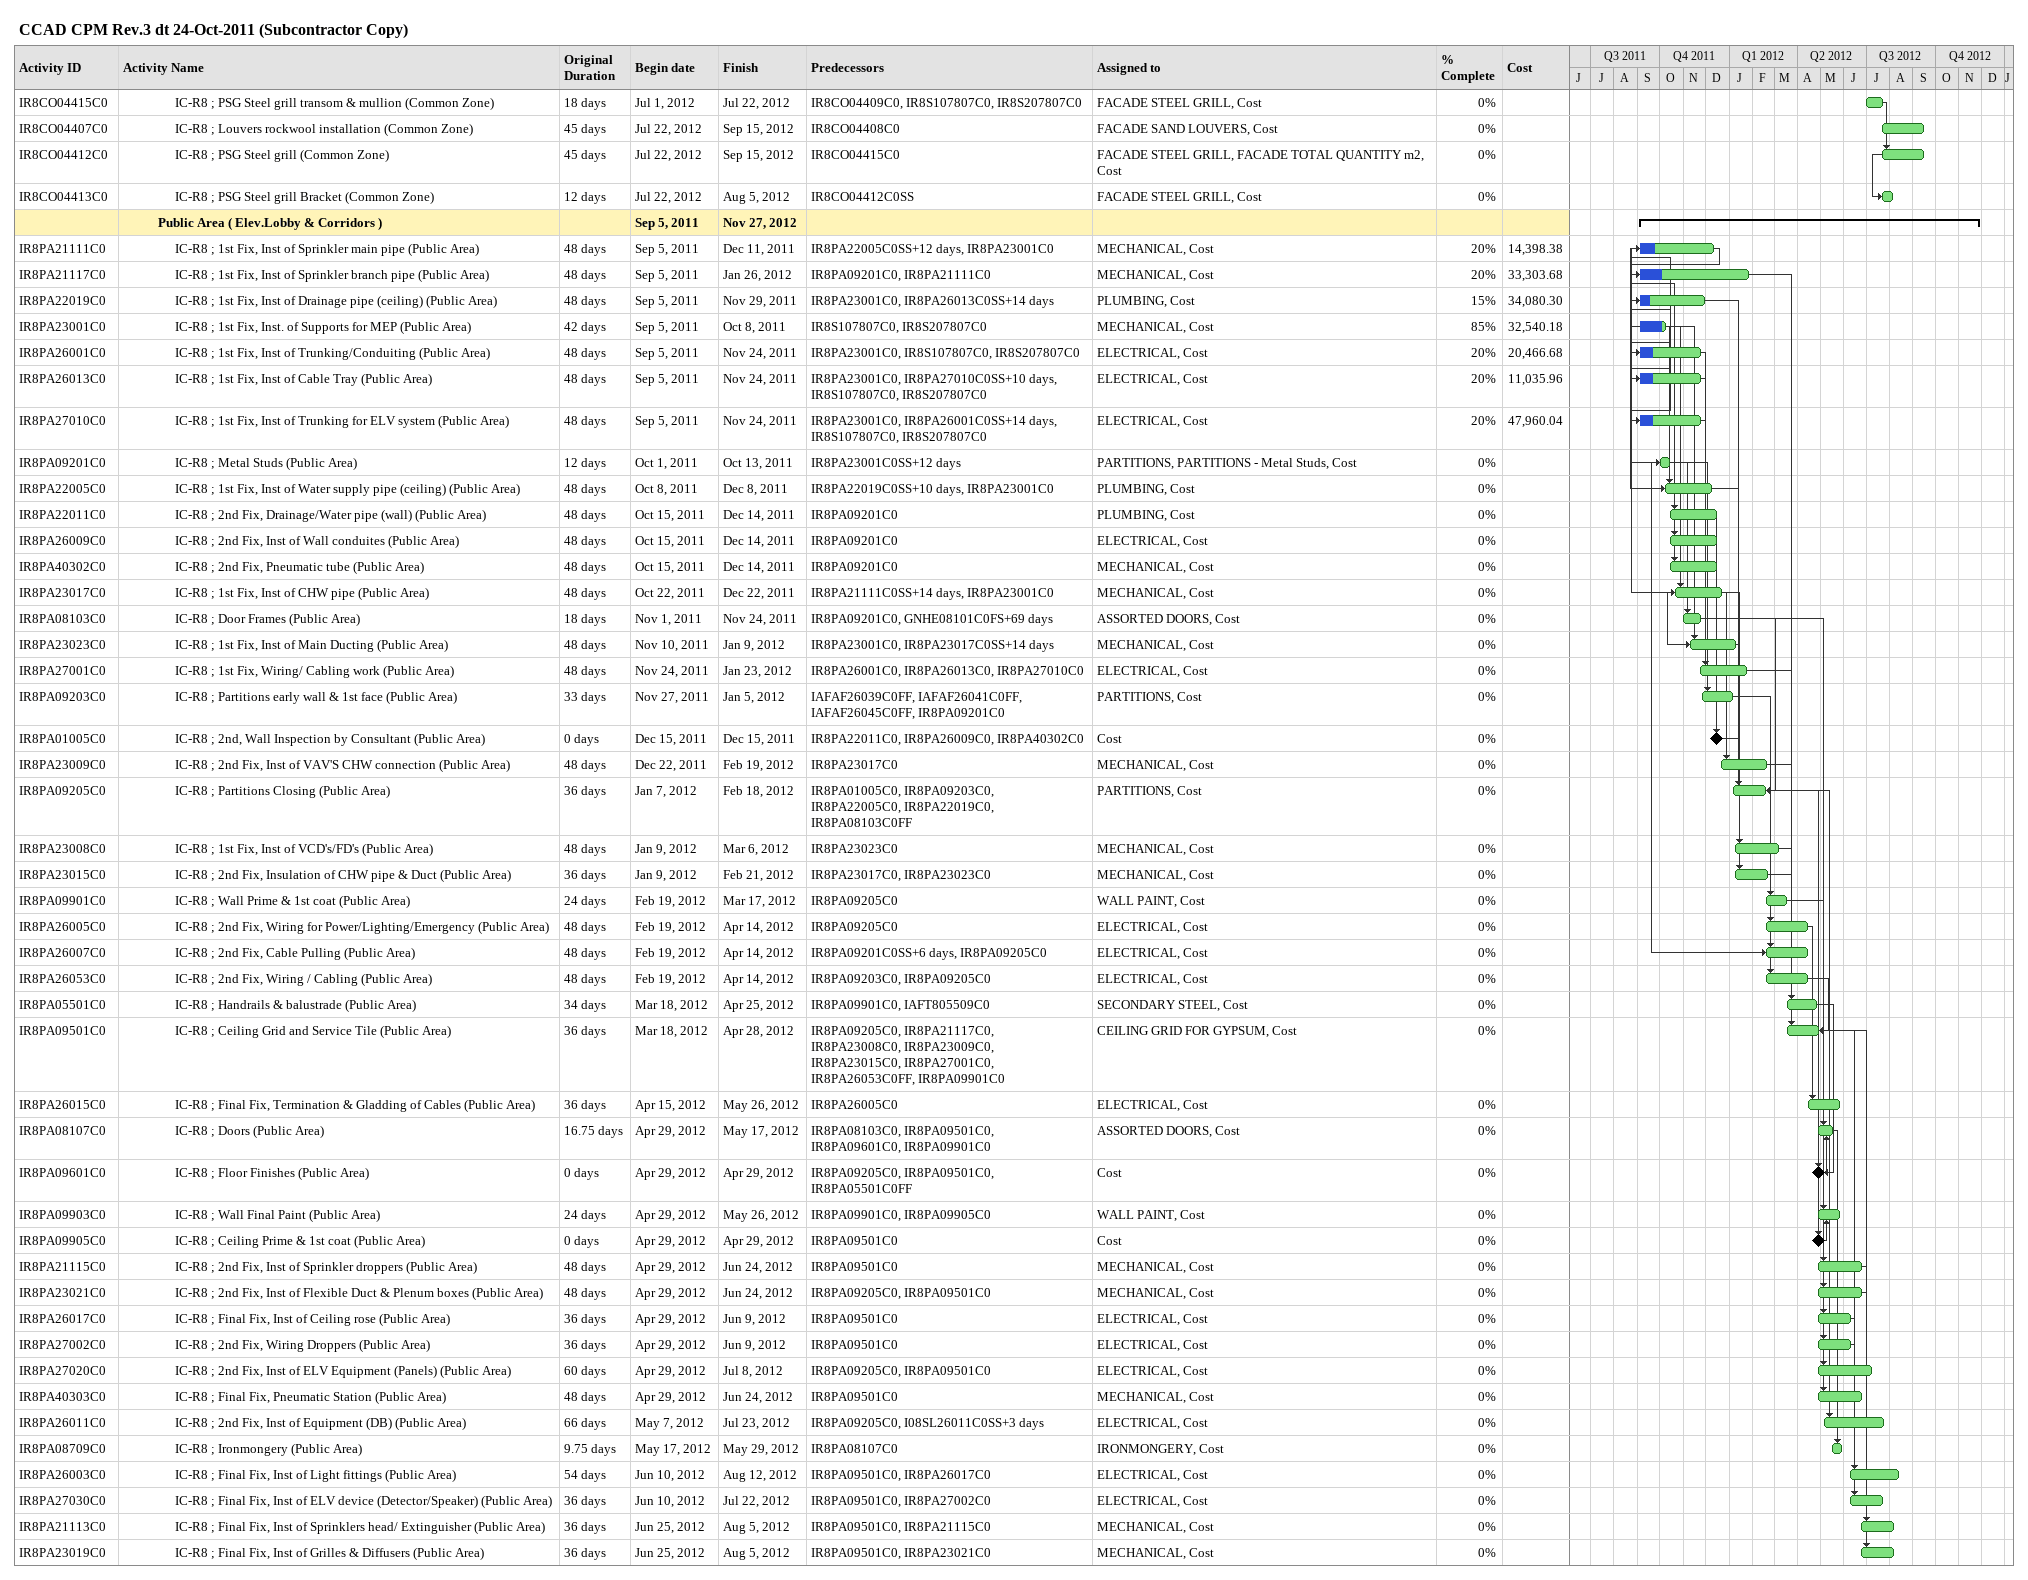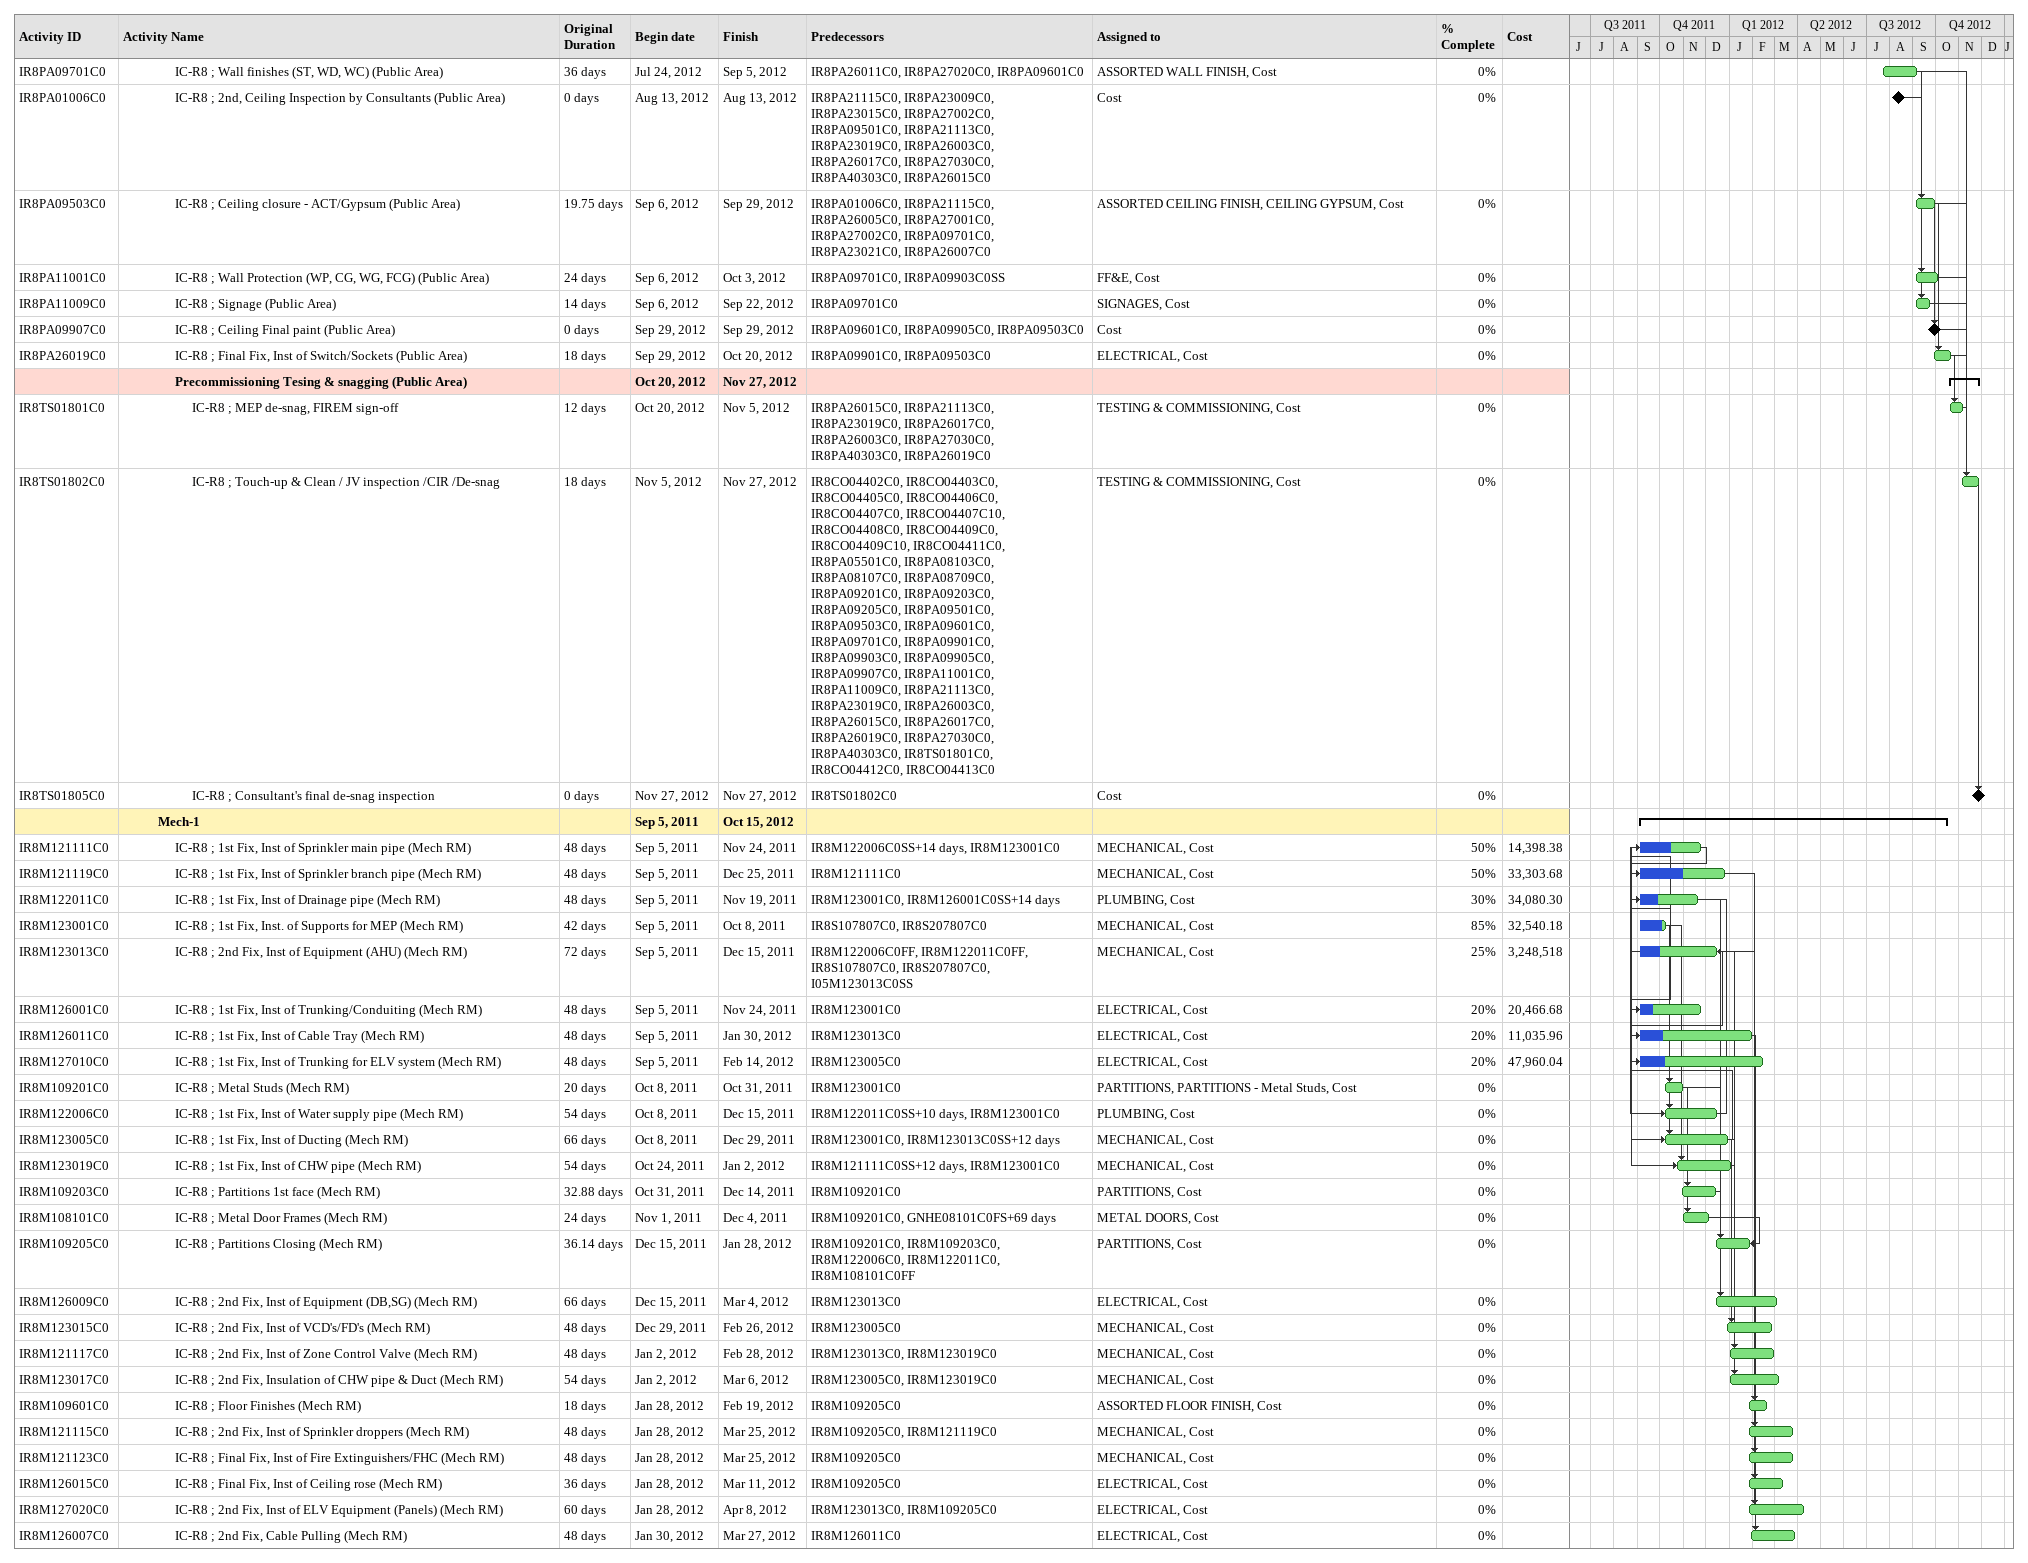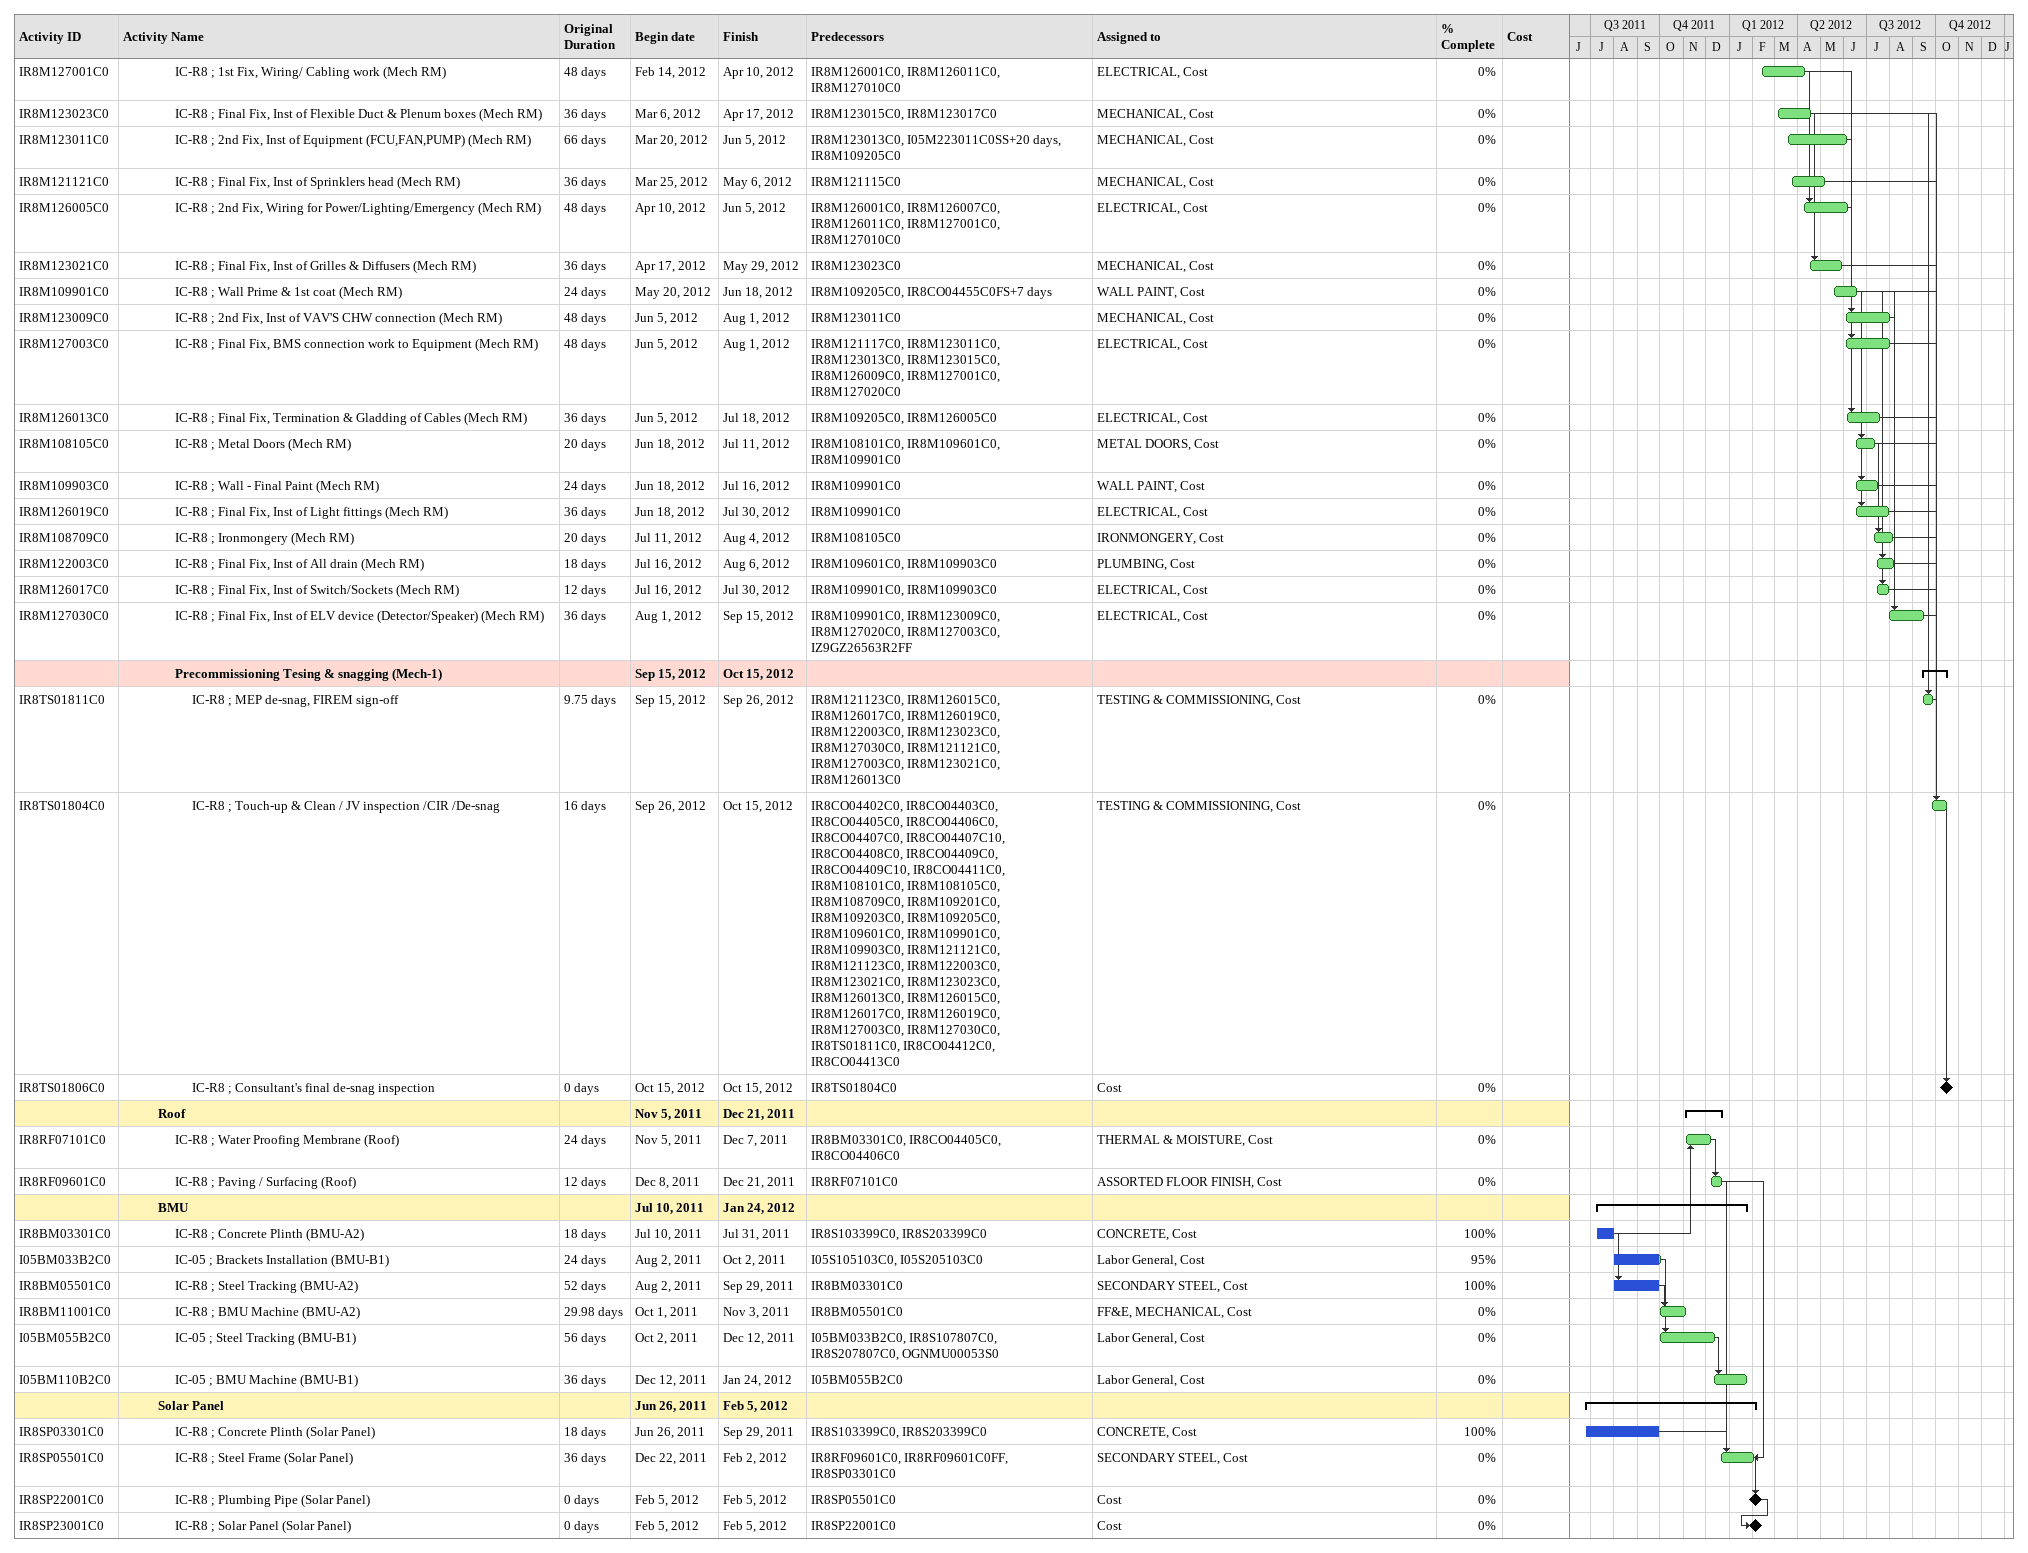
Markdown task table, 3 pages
CCAD CPM Rev.3 dt 24-Oct-2011 (Subcontractor Copy)

| ID | Level | Task | Original duration | Start | Finish | Predecessors | Resources | % complete | Cost |
|---|---|---|---|---|---|---|---|---|---|
| IR8CO04415C0 | 4 | IC-R8 ; PSG Steel grill transom & mullion (Common Zone) | 18d | 2012-07-01 | 2012-07-22 | IR8CO04409C0, IR8S107807C0, IR8S207807C0 | FACADE STEEL GRILL, Cost | 0 |  |
| IR8CO04407C0 | 4 | IC-R8 ; Louvers rockwool installation (Common Zone) | 45d | 2012-07-22 | 2012-09-15 | IR8CO04408C0 | FACADE SAND LOUVERS, Cost | 0 |  |
| IR8CO04412C0 | 4 | IC-R8 ; PSG Steel grill (Common Zone) | 45d | 2012-07-22 | 2012-09-15 | IR8CO04415C0 | FACADE STEEL GRILL, FACADE TOTAL QUANTITY m2, Cost | 0 |  |
| IR8CO04413C0 | 4 | IC-R8 ; PSG Steel grill Bracket (Common Zone) | 12d | 2012-07-22 | 2012-08-05 | IR8CO04412C0SS | FACADE STEEL GRILL, Cost | 0 |  |
|  | 3 | **Public Area ( Elev.Lobby & Corridors )** |  | 2011-09-05 | 2012-11-27 |  |  |  |  |
| IR8PA21111C0 | 4 | IC-R8 ; 1st Fix, Inst of Sprinkler main pipe (Public Area) | 48d | 2011-09-05 | 2011-12-11 | IR8PA22005C0SS+12d, IR8PA23001C0 | MECHANICAL, Cost | 20 | 14398.38 |
| IR8PA21117C0 | 4 | IC-R8 ; 1st Fix, Inst of Sprinkler branch pipe (Public Area) | 48d | 2011-09-05 | 2012-01-26 | IR8PA09201C0, IR8PA21111C0 | MECHANICAL, Cost | 20 | 33303.68 |
| IR8PA22019C0 | 4 | IC-R8 ; 1st Fix, Inst of Drainage pipe (ceiling) (Public Area) | 48d | 2011-09-05 | 2011-11-29 | IR8PA23001C0, IR8PA26013C0SS+14d | PLUMBING, Cost | 15 | 34080.30 |
| IR8PA23001C0 | 4 | IC-R8 ; 1st Fix, Inst. of Supports for MEP (Public Area) | 42d | 2011-09-05 | 2011-10-08 | IR8S107807C0, IR8S207807C0 | MECHANICAL, Cost | 85 | 32540.18 |
| IR8PA26001C0 | 4 | IC-R8 ; 1st Fix, Inst of Trunking/Conduiting (Public Area) | 48d | 2011-09-05 | 2011-11-24 | IR8PA23001C0, IR8S107807C0, IR8S207807C0 | ELECTRICAL, Cost | 20 | 20466.68 |
| IR8PA26013C0 | 4 | IC-R8 ; 1st Fix, Inst of Cable Tray (Public Area) | 48d | 2011-09-05 | 2011-11-24 | IR8PA23001C0, IR8PA27010C0SS+10d, IR8S107807C0, IR8S207807C0 | ELECTRICAL, Cost | 20 | 11035.96 |
| IR8PA27010C0 | 4 | IC-R8 ; 1st Fix, Inst of Trunking for ELV system (Public Area) | 48d | 2011-09-05 | 2011-11-24 | IR8PA23001C0, IR8PA26001C0SS+14d, IR8S107807C0, IR8S207807C0 | ELECTRICAL, Cost | 20 | 47960.04 |
| IR8PA09201C0 | 4 | IC-R8 ; Metal Studs (Public Area) | 12d | 2011-10-01 | 2011-10-13 | IR8PA23001C0SS+12d | PARTITIONS, PARTITIONS - Metal Studs, Cost | 0 |  |
| IR8PA22005C0 | 4 | IC-R8 ; 1st Fix, Inst of Water supply pipe (ceiling) (Public Area) | 48d | 2011-10-08 | 2011-12-08 | IR8PA22019C0SS+10d, IR8PA23001C0 | PLUMBING, Cost | 0 |  |
| IR8PA22011C0 | 4 | IC-R8 ; 2nd Fix, Drainage/Water pipe (wall) (Public Area) | 48d | 2011-10-15 | 2011-12-14 | IR8PA09201C0 | PLUMBING, Cost | 0 |  |
| IR8PA26009C0 | 4 | IC-R8 ; 2nd Fix, Inst of Wall conduites (Public Area) | 48d | 2011-10-15 | 2011-12-14 | IR8PA09201C0 | ELECTRICAL, Cost | 0 |  |
| IR8PA40302C0 | 4 | IC-R8 ; 2nd Fix, Pneumatic tube (Public Area) | 48d | 2011-10-15 | 2011-12-14 | IR8PA09201C0 | MECHANICAL, Cost | 0 |  |
| IR8PA23017C0 | 4 | IC-R8 ; 1st Fix, Inst of CHW pipe (Public Area) | 48d | 2011-10-22 | 2011-12-22 | IR8PA21111C0SS+14d, IR8PA23001C0 | MECHANICAL, Cost | 0 |  |
| IR8PA08103C0 | 4 | IC-R8 ; Door Frames (Public Area) | 18d | 2011-11-01 | 2011-11-24 | IR8PA09201C0, GNHE08101C0FS+69d | ASSORTED DOORS, Cost | 0 |  |
| IR8PA23023C0 | 4 | IC-R8 ; 1st Fix, Inst of Main Ducting (Public Area) | 48d | 2011-11-10 | 2012-01-09 | IR8PA23001C0, IR8PA23017C0SS+14d | MECHANICAL, Cost | 0 |  |
| IR8PA27001C0 | 4 | IC-R8 ; 1st Fix, Wiring/ Cabling work (Public Area) | 48d | 2011-11-24 | 2012-01-23 | IR8PA26001C0, IR8PA26013C0, IR8PA27010C0 | ELECTRICAL, Cost | 0 |  |
| IR8PA09203C0 | 4 | IC-R8 ; Partitions early wall & 1st face (Public Area) | 33d | 2011-11-27 | 2012-01-05 | IAFAF26039C0FF, IAFAF26041C0FF, IAFAF26045C0FF, IR8PA09201C0 | PARTITIONS, Cost | 0 |  |
| IR8PA01005C0 | 4 | IC-R8 ; 2nd, Wall Inspection by Consultant (Public Area) | 0d | 2011-12-15 | 2011-12-15 | IR8PA22011C0, IR8PA26009C0, IR8PA40302C0 | Cost | 0 |  |
| IR8PA23009C0 | 4 | IC-R8 ; 2nd Fix, Inst of VAV'S CHW connection (Public Area) | 48d | 2011-12-22 | 2012-02-19 | IR8PA23017C0 | MECHANICAL, Cost | 0 |  |
| IR8PA09205C0 | 4 | IC-R8 ; Partitions Closing (Public Area) | 36d | 2012-01-07 | 2012-02-18 | IR8PA01005C0, IR8PA09203C0, IR8PA22005C0, IR8PA22019C0, IR8PA08103C0FF | PARTITIONS, Cost | 0 |  |
| IR8PA23008C0 | 4 | IC-R8 ; 1st Fix, Inst of VCD's/FD's (Public Area) | 48d | 2012-01-09 | 2012-03-06 | IR8PA23023C0 | MECHANICAL, Cost | 0 |  |
| IR8PA23015C0 | 4 | IC-R8 ; 2nd Fix, Insulation of CHW pipe & Duct (Public Area) | 36d | 2012-01-09 | 2012-02-21 | IR8PA23017C0, IR8PA23023C0 | MECHANICAL, Cost | 0 |  |
| IR8PA09901C0 | 4 | IC-R8 ; Wall Prime & 1st coat (Public Area) | 24d | 2012-02-19 | 2012-03-17 | IR8PA09205C0 | WALL PAINT, Cost | 0 |  |
| IR8PA26005C0 | 4 | IC-R8 ; 2nd Fix, Wiring for Power/Lighting/Emergency (Public Area) | 48d | 2012-02-19 | 2012-04-14 | IR8PA09205C0 | ELECTRICAL, Cost | 0 |  |
| IR8PA26007C0 | 4 | IC-R8 ; 2nd Fix, Cable Pulling (Public Area) | 48d | 2012-02-19 | 2012-04-14 | IR8PA09201C0SS+6d, IR8PA09205C0 | ELECTRICAL, Cost | 0 |  |
| IR8PA26053C0 | 4 | IC-R8 ; 2nd Fix, Wiring / Cabling (Public Area) | 48d | 2012-02-19 | 2012-04-14 | IR8PA09203C0, IR8PA09205C0 | ELECTRICAL, Cost | 0 |  |
| IR8PA05501C0 | 4 | IC-R8 ; Handrails & balustrade (Public Area) | 34d | 2012-03-18 | 2012-04-25 | IR8PA09901C0, IAFT805509C0 | SECONDARY STEEL, Cost | 0 |  |
| IR8PA09501C0 | 4 | IC-R8 ; Ceiling Grid and Service Tile (Public Area) | 36d | 2012-03-18 | 2012-04-28 | IR8PA09205C0, IR8PA21117C0, IR8PA23008C0, IR8PA23009C0, IR8PA23015C0, IR8PA27001C0, IR8PA26053C0FF, IR8PA09901C0 | CEILING GRID FOR GYPSUM, Cost | 0 |  |
| IR8PA26015C0 | 4 | IC-R8 ; Final Fix, Termination & Gladding of Cables (Public Area) | 36d | 2012-04-15 | 2012-05-26 | IR8PA26005C0 | ELECTRICAL, Cost | 0 |  |
| IR8PA08107C0 | 4 | IC-R8 ; Doors (Public Area) | 16.75d | 2012-04-29 | 2012-05-17 | IR8PA08103C0, IR8PA09501C0, IR8PA09601C0, IR8PA09901C0 | ASSORTED DOORS, Cost | 0 |  |
| IR8PA09601C0 | 4 | IC-R8 ; Floor Finishes (Public Area) | 0d | 2012-04-29 | 2012-04-29 | IR8PA09205C0, IR8PA09501C0, IR8PA05501C0FF | Cost | 0 |  |
| IR8PA09903C0 | 4 | IC-R8 ; Wall Final Paint (Public Area) | 24d | 2012-04-29 | 2012-05-26 | IR8PA09901C0, IR8PA09905C0 | WALL PAINT, Cost | 0 |  |
| IR8PA09905C0 | 4 | IC-R8 ; Ceiling Prime & 1st coat (Public Area) | 0d | 2012-04-29 | 2012-04-29 | IR8PA09501C0 | Cost | 0 |  |
| IR8PA21115C0 | 4 | IC-R8 ; 2nd Fix, Inst of Sprinkler droppers (Public Area) | 48d | 2012-04-29 | 2012-06-24 | IR8PA09501C0 | MECHANICAL, Cost | 0 |  |
| IR8PA23021C0 | 4 | IC-R8 ; 2nd Fix, Inst of Flexible Duct & Plenum boxes (Public Area) | 48d | 2012-04-29 | 2012-06-24 | IR8PA09205C0, IR8PA09501C0 | MECHANICAL, Cost | 0 |  |
| IR8PA26017C0 | 4 | IC-R8 ; Final Fix, Inst of Ceiling rose (Public Area) | 36d | 2012-04-29 | 2012-06-09 | IR8PA09501C0 | ELECTRICAL, Cost | 0 |  |
| IR8PA27002C0 | 4 | IC-R8 ; 2nd Fix, Wiring Droppers (Public Area) | 36d | 2012-04-29 | 2012-06-09 | IR8PA09501C0 | ELECTRICAL, Cost | 0 |  |
| IR8PA27020C0 | 4 | IC-R8 ; 2nd Fix, Inst of ELV Equipment (Panels) (Public Area) | 60d | 2012-04-29 | 2012-07-08 | IR8PA09205C0, IR8PA09501C0 | ELECTRICAL, Cost | 0 |  |
| IR8PA40303C0 | 4 | IC-R8 ; Final Fix, Pneumatic Station (Public Area) | 48d | 2012-04-29 | 2012-06-24 | IR8PA09501C0 | MECHANICAL, Cost | 0 |  |
| IR8PA26011C0 | 4 | IC-R8 ; 2nd Fix, Inst of Equipment (DB) (Public Area) | 66d | 2012-05-07 | 2012-07-23 | IR8PA09205C0, I08SL26011C0SS+3d | ELECTRICAL, Cost | 0 |  |
| IR8PA08709C0 | 4 | IC-R8 ; Ironmongery (Public Area) | 9.75d | 2012-05-17 | 2012-05-29 | IR8PA08107C0 | IRONMONGERY, Cost | 0 |  |
| IR8PA26003C0 | 4 | IC-R8 ; Final Fix, Inst of Light fittings (Public Area) | 54d | 2012-06-10 | 2012-08-12 | IR8PA09501C0, IR8PA26017C0 | ELECTRICAL, Cost | 0 |  |
| IR8PA27030C0 | 4 | IC-R8 ; Final Fix, Inst of ELV device (Detector/Speaker) (Public Area) | 36d | 2012-06-10 | 2012-07-22 | IR8PA09501C0, IR8PA27002C0 | ELECTRICAL, Cost | 0 |  |
| IR8PA21113C0 | 4 | IC-R8 ; Final Fix, Inst of Sprinklers head/ Extinguisher (Public Area) | 36d | 2012-06-25 | 2012-08-05 | IR8PA09501C0, IR8PA21115C0 | MECHANICAL, Cost | 0 |  |
| IR8PA23019C0 | 4 | IC-R8 ; Final Fix, Inst of Grilles & Diffusers (Public Area) | 36d | 2012-06-25 | 2012-08-05 | IR8PA09501C0, IR8PA23021C0 | MECHANICAL, Cost | 0 |  |
| IR8PA09701C0 | 4 | IC-R8 ; Wall finishes (ST, WD, WC) (Public Area) | 36d | 2012-07-24 | 2012-09-05 | IR8PA26011C0, IR8PA27020C0, IR8PA09601C0 | ASSORTED WALL FINISH, Cost | 0 |  |
| IR8PA01006C0 | 4 | IC-R8 ; 2nd, Ceiling Inspection by Consultants (Public Area) | 0d | 2012-08-13 | 2012-08-13 | IR8PA21115C0, IR8PA23009C0, IR8PA23015C0, IR8PA27002C0, IR8PA09501C0, IR8PA21113C0, IR8PA23019C0, IR8PA26003C0, IR8PA26017C0, IR8PA27030C0, IR8PA40303C0, IR8PA26015C0 | Cost | 0 |  |
| IR8PA09503C0 | 4 | IC-R8 ; Ceiling closure - ACT/Gypsum (Public Area) | 19.75d | 2012-09-06 | 2012-09-29 | IR8PA01006C0, IR8PA21115C0, IR8PA26005C0, IR8PA27001C0, IR8PA27002C0, IR8PA09701C0, IR8PA23021C0, IR8PA26007C0 | ASSORTED CEILING FINISH, CEILING GYPSUM, Cost | 0 |  |
| IR8PA11001C0 | 4 | IC-R8 ; Wall Protection (WP, CG, WG, FCG) (Public Area) | 24d | 2012-09-06 | 2012-10-03 | IR8PA09701C0, IR8PA09903C0SS | FF&E, Cost | 0 |  |
| IR8PA11009C0 | 4 | IC-R8 ; Signage (Public Area) | 14d | 2012-09-06 | 2012-09-22 | IR8PA09701C0 | SIGNAGES, Cost | 0 |  |
| IR8PA09907C0 | 4 | IC-R8 ; Ceiling Final paint (Public Area) | 0d | 2012-09-29 | 2012-09-29 | IR8PA09601C0, IR8PA09905C0, IR8PA09503C0 | Cost | 0 |  |
| IR8PA26019C0 | 4 | IC-R8 ; Final Fix, Inst of Switch/Sockets (Public Area) | 18d | 2012-09-29 | 2012-10-20 | IR8PA09901C0, IR8PA09503C0 | ELECTRICAL, Cost | 0 |  |
|  | 4 | **Precommissioning Tesing & snagging (Public Area)** |  | 2012-10-20 | 2012-11-27 |  |  |  |  |
| IR8TS01801C0 | 5 | IC-R8 ; MEP de-snag, FIREM sign-off | 12d | 2012-10-20 | 2012-11-05 | IR8PA26015C0, IR8PA21113C0, IR8PA23019C0, IR8PA26017C0, IR8PA26003C0, IR8PA27030C0, IR8PA40303C0, IR8PA26019C0 | TESTING & COMMISSIONING, Cost | 0 |  |
| IR8TS01802C0 | 5 | IC-R8 ; Touch-up & Clean / JV inspection /CIR /De-snag | 18d | 2012-11-05 | 2012-11-27 | IR8CO04402C0, IR8CO04403C0, IR8CO04405C0, IR8CO04406C0, IR8CO04407C0, IR8CO04407C10, IR8CO04408C0, IR8CO04409C0, IR8CO04409C10, IR8CO04411C0, IR8PA05501C0, IR8PA08103C0, IR8PA08107C0, IR8PA08709C0, IR8PA09201C0, IR8PA09203C0, IR8PA09205C0, IR8PA09501C0, IR8PA09503C0, IR8PA09601C0, IR8PA09701C0, IR8PA09901C0, IR8PA09903C0, IR8PA09905C0, IR8PA09907C0, IR8PA11001C0, IR8PA11009C0, IR8PA21113C0, IR8PA23019C0, IR8PA26003C0, IR8PA26015C0, IR8PA26017C0, IR8PA26019C0, IR8PA27030C0, IR8PA40303C0, IR8TS01801C0, IR8CO04412C0, IR8CO04413C0 | TESTING & COMMISSIONING, Cost | 0 |  |
| IR8TS01805C0 | 5 | IC-R8 ; Consultant's final de-snag inspection | 0d | 2012-11-27 | 2012-11-27 | IR8TS01802C0 | Cost | 0 |  |
|  | 3 | **Mech-1** |  | 2011-09-05 | 2012-10-15 |  |  |  |  |
| IR8M121111C0 | 4 | IC-R8 ; 1st Fix, Inst of Sprinkler main pipe (Mech RM) | 48d | 2011-09-05 | 2011-11-24 | IR8M122006C0SS+14d, IR8M123001C0 | MECHANICAL, Cost | 50 | 14398.38 |
| IR8M121119C0 | 4 | IC-R8 ; 1st Fix, Inst of Sprinkler branch pipe (Mech RM) | 48d | 2011-09-05 | 2011-12-25 | IR8M121111C0 | MECHANICAL, Cost | 50 | 33303.68 |
| IR8M122011C0 | 4 | IC-R8 ; 1st Fix, Inst of Drainage pipe (Mech RM) | 48d | 2011-09-05 | 2011-11-19 | IR8M123001C0, IR8M126001C0SS+14d | PLUMBING, Cost | 30 | 34080.30 |
| IR8M123001C0 | 4 | IC-R8 ; 1st Fix, Inst. of Supports for MEP (Mech RM) | 42d | 2011-09-05 | 2011-10-08 | IR8S107807C0, IR8S207807C0 | MECHANICAL, Cost | 85 | 32540.18 |
| IR8M123013C0 | 4 | IC-R8 ; 2nd Fix, Inst of Equipment (AHU) (Mech RM) | 72d | 2011-09-05 | 2011-12-15 | IR8M122006C0FF, IR8M122011C0FF, IR8S107807C0, IR8S207807C0, I05M123013C0SS | MECHANICAL, Cost | 25 | 3248518 |
| IR8M126001C0 | 4 | IC-R8 ; 1st Fix, Inst of Trunking/Conduiting (Mech RM) | 48d | 2011-09-05 | 2011-11-24 | IR8M123001C0 | ELECTRICAL, Cost | 20 | 20466.68 |
| IR8M126011C0 | 4 | IC-R8 ; 1st Fix, Inst of Cable Tray (Mech RM) | 48d | 2011-09-05 | 2012-01-30 | IR8M123013C0 | ELECTRICAL, Cost | 20 | 11035.96 |
| IR8M127010C0 | 4 | IC-R8 ; 1st Fix, Inst of Trunking for ELV system (Mech RM) | 48d | 2011-09-05 | 2012-02-14 | IR8M123005C0 | ELECTRICAL, Cost | 20 | 47960.04 |
| IR8M109201C0 | 4 | IC-R8 ; Metal Studs (Mech RM) | 20d | 2011-10-08 | 2011-10-31 | IR8M123001C0 | PARTITIONS, PARTITIONS - Metal Studs, Cost | 0 |  |
| IR8M122006C0 | 4 | IC-R8 ; 1st Fix, Inst of Water supply pipe (Mech RM) | 54d | 2011-10-08 | 2011-12-15 | IR8M122011C0SS+10d, IR8M123001C0 | PLUMBING, Cost | 0 |  |
| IR8M123005C0 | 4 | IC-R8 ; 1st Fix, Inst of Ducting (Mech RM) | 66d | 2011-10-08 | 2011-12-29 | IR8M123001C0, IR8M123013C0SS+12d | MECHANICAL, Cost | 0 |  |
| IR8M123019C0 | 4 | IC-R8 ; 1st Fix, Inst of CHW pipe (Mech RM) | 54d | 2011-10-24 | 2012-01-02 | IR8M121111C0SS+12d, IR8M123001C0 | MECHANICAL, Cost | 0 |  |
| IR8M109203C0 | 4 | IC-R8 ; Partitions 1st face (Mech RM) | 32.88d | 2011-10-31 | 2011-12-14 | IR8M109201C0 | PARTITIONS, Cost | 0 |  |
| IR8M108101C0 | 4 | IC-R8 ; Metal Door Frames (Mech RM) | 24d | 2011-11-01 | 2011-12-04 | IR8M109201C0, GNHE08101C0FS+69d | METAL DOORS, Cost | 0 |  |
| IR8M109205C0 | 4 | IC-R8 ; Partitions Closing (Mech RM) | 36.14d | 2011-12-15 | 2012-01-28 | IR8M109201C0, IR8M109203C0, IR8M122006C0, IR8M122011C0, IR8M108101C0FF | PARTITIONS, Cost | 0 |  |
| IR8M126009C0 | 4 | IC-R8 ; 2nd Fix, Inst of Equipment (DB,SG) (Mech RM) | 66d | 2011-12-15 | 2012-03-04 | IR8M123013C0 | ELECTRICAL, Cost | 0 |  |
| IR8M123015C0 | 4 | IC-R8 ; 2nd Fix, Inst of VCD's/FD's (Mech RM) | 48d | 2011-12-29 | 2012-02-26 | IR8M123005C0 | MECHANICAL, Cost | 0 |  |
| IR8M121117C0 | 4 | IC-R8 ; 2nd Fix, Inst of Zone Control Valve (Mech RM) | 48d | 2012-01-02 | 2012-02-28 | IR8M123013C0, IR8M123019C0 | MECHANICAL, Cost | 0 |  |
| IR8M123017C0 | 4 | IC-R8 ; 2nd Fix, Insulation of CHW pipe & Duct (Mech RM) | 54d | 2012-01-02 | 2012-03-06 | IR8M123005C0, IR8M123019C0 | MECHANICAL, Cost | 0 |  |
| IR8M109601C0 | 4 | IC-R8 ; Floor Finishes (Mech RM) | 18d | 2012-01-28 | 2012-02-19 | IR8M109205C0 | ASSORTED FLOOR FINISH, Cost | 0 |  |
| IR8M121115C0 | 4 | IC-R8 ; 2nd Fix, Inst of Sprinkler droppers (Mech RM) | 48d | 2012-01-28 | 2012-03-25 | IR8M109205C0, IR8M121119C0 | MECHANICAL, Cost | 0 |  |
| IR8M121123C0 | 4 | IC-R8 ; Final Fix, Inst of Fire Extinguishers/FHC (Mech RM) | 48d | 2012-01-28 | 2012-03-25 | IR8M109205C0 | MECHANICAL, Cost | 0 |  |
| IR8M126015C0 | 4 | IC-R8 ; Final Fix, Inst of Ceiling rose (Mech RM) | 36d | 2012-01-28 | 2012-03-11 | IR8M109205C0 | ELECTRICAL, Cost | 0 |  |
| IR8M127020C0 | 4 | IC-R8 ; 2nd Fix, Inst of ELV Equipment (Panels) (Mech RM) | 60d | 2012-01-28 | 2012-04-08 | IR8M123013C0, IR8M109205C0 | ELECTRICAL, Cost | 0 |  |
| IR8M126007C0 | 4 | IC-R8 ; 2nd Fix, Cable Pulling (Mech RM) | 48d | 2012-01-30 | 2012-03-27 | IR8M126011C0 | ELECTRICAL, Cost | 0 |  |
| IR8M127001C0 | 4 | IC-R8 ; 1st Fix, Wiring/ Cabling work (Mech RM) | 48d | 2012-02-14 | 2012-04-10 | IR8M126001C0, IR8M126011C0, IR8M127010C0 | ELECTRICAL, Cost | 0 |  |
| IR8M123023C0 | 4 | IC-R8 ; Final Fix, Inst of Flexible Duct & Plenum boxes (Mech RM) | 36d | 2012-03-06 | 2012-04-17 | IR8M123015C0, IR8M123017C0 | MECHANICAL, Cost | 0 |  |
| IR8M123011C0 | 4 | IC-R8 ; 2nd Fix, Inst of Equipment (FCU,FAN,PUMP) (Mech RM) | 66d | 2012-03-20 | 2012-06-05 | IR8M123013C0, I05M223011C0SS+20d, IR8M109205C0 | MECHANICAL, Cost | 0 |  |
| IR8M121121C0 | 4 | IC-R8 ; Final Fix, Inst of Sprinklers head (Mech RM) | 36d | 2012-03-25 | 2012-05-06 | IR8M121115C0 | MECHANICAL, Cost | 0 |  |
| IR8M126005C0 | 4 | IC-R8 ; 2nd Fix, Wiring for Power/Lighting/Emergency (Mech RM) | 48d | 2012-04-10 | 2012-06-05 | IR8M126001C0, IR8M126007C0, IR8M126011C0, IR8M127001C0, IR8M127010C0 | ELECTRICAL, Cost | 0 |  |
| IR8M123021C0 | 4 | IC-R8 ; Final Fix, Inst of Grilles & Diffusers (Mech RM) | 36d | 2012-04-17 | 2012-05-29 | IR8M123023C0 | MECHANICAL, Cost | 0 |  |
| IR8M109901C0 | 4 | IC-R8 ; Wall Prime & 1st coat (Mech RM) | 24d | 2012-05-20 | 2012-06-18 | IR8M109205C0, IR8CO04455C0FS+7d | WALL PAINT, Cost | 0 |  |
| IR8M123009C0 | 4 | IC-R8 ; 2nd Fix, Inst of VAV'S CHW connection (Mech RM) | 48d | 2012-06-05 | 2012-08-01 | IR8M123011C0 | MECHANICAL, Cost | 0 |  |
| IR8M127003C0 | 4 | IC-R8 ; Final Fix, BMS connection work to Equipment (Mech RM) | 48d | 2012-06-05 | 2012-08-01 | IR8M121117C0, IR8M123011C0, IR8M123013C0, IR8M123015C0, IR8M126009C0, IR8M127001C0, IR8M127020C0 | ELECTRICAL, Cost | 0 |  |
| IR8M126013C0 | 4 | IC-R8 ; Final Fix, Termination & Gladding of Cables (Mech RM) | 36d | 2012-06-05 | 2012-07-18 | IR8M109205C0, IR8M126005C0 | ELECTRICAL, Cost | 0 |  |
| IR8M108105C0 | 4 | IC-R8 ; Metal Doors (Mech RM) | 20d | 2012-06-18 | 2012-07-11 | IR8M108101C0, IR8M109601C0, IR8M109901C0 | METAL DOORS, Cost | 0 |  |
| IR8M109903C0 | 4 | IC-R8 ; Wall - Final Paint (Mech RM) | 24d | 2012-06-18 | 2012-07-16 | IR8M109901C0 | WALL PAINT, Cost | 0 |  |
| IR8M126019C0 | 4 | IC-R8 ; Final Fix, Inst of Light fittings (Mech RM) | 36d | 2012-06-18 | 2012-07-30 | IR8M109901C0 | ELECTRICAL, Cost | 0 |  |
| IR8M108709C0 | 4 | IC-R8 ; Ironmongery (Mech RM) | 20d | 2012-07-11 | 2012-08-04 | IR8M108105C0 | IRONMONGERY, Cost | 0 |  |
| IR8M122003C0 | 4 | IC-R8 ; Final Fix, Inst of All drain (Mech RM) | 18d | 2012-07-16 | 2012-08-06 | IR8M109601C0, IR8M109903C0 | PLUMBING, Cost | 0 |  |
| IR8M126017C0 | 4 | IC-R8 ; Final Fix, Inst of Switch/Sockets (Mech RM) | 12d | 2012-07-16 | 2012-07-30 | IR8M109901C0, IR8M109903C0 | ELECTRICAL, Cost | 0 |  |
| IR8M127030C0 | 4 | IC-R8 ; Final Fix, Inst of ELV device (Detector/Speaker) (Mech RM) | 36d | 2012-08-01 | 2012-09-15 | IR8M109901C0, IR8M123009C0, IR8M127020C0, IR8M127003C0, IZ9GZ26563R2FF | ELECTRICAL, Cost | 0 |  |
|  | 4 | **Precommissioning Tesing & snagging (Mech-1)** |  | 2012-09-15 | 2012-10-15 |  |  |  |  |
| IR8TS01811C0 | 5 | IC-R8 ; MEP de-snag, FIREM sign-off | 9.75d | 2012-09-15 | 2012-09-26 | IR8M121123C0, IR8M126015C0, IR8M126017C0, IR8M126019C0, IR8M122003C0, IR8M123023C0, IR8M127030C0, IR8M121121C0, IR8M127003C0, IR8M123021C0, IR8M126013C0 | TESTING & COMMISSIONING, Cost | 0 |  |
| IR8TS01804C0 | 5 | IC-R8 ; Touch-up & Clean / JV inspection /CIR /De-snag | 16d | 2012-09-26 | 2012-10-15 | IR8CO04402C0, IR8CO04403C0, IR8CO04405C0, IR8CO04406C0, IR8CO04407C0, IR8CO04407C10, IR8CO04408C0, IR8CO04409C0, IR8CO04409C10, IR8CO04411C0, IR8M108101C0, IR8M108105C0, IR8M108709C0, IR8M109201C0, IR8M109203C0, IR8M109205C0, IR8M109601C0, IR8M109901C0, IR8M109903C0, IR8M121121C0, IR8M121123C0, IR8M122003C0, IR8M123021C0, IR8M123023C0, IR8M126013C0, IR8M126015C0, IR8M126017C0, IR8M126019C0, IR8M127003C0, IR8M127030C0, IR8TS01811C0, IR8CO04412C0, IR8CO04413C0 | TESTING & COMMISSIONING, Cost | 0 |  |
| IR8TS01806C0 | 5 | IC-R8 ; Consultant's final de-snag inspection | 0d | 2012-10-15 | 2012-10-15 | IR8TS01804C0 | Cost | 0 |  |
|  | 3 | **Roof** |  | 2011-11-05 | 2011-12-21 |  |  |  |  |
| IR8RF07101C0 | 4 | IC-R8 ; Water Proofing Membrane (Roof) | 24d | 2011-11-05 | 2011-12-07 | IR8BM03301C0, IR8CO04405C0, IR8CO04406C0 | THERMAL & MOISTURE, Cost | 0 |  |
| IR8RF09601C0 | 4 | IC-R8 ; Paving / Surfacing (Roof) | 12d | 2011-12-08 | 2011-12-21 | IR8RF07101C0 | ASSORTED FLOOR FINISH, Cost | 0 |  |
|  | 3 | **BMU** |  | 2011-07-10 | 2012-01-24 |  |  |  |  |
| IR8BM03301C0 | 4 | IC-R8 ; Concrete Plinth (BMU-A2) | 18d | 2011-07-10 | 2011-07-31 | IR8S103399C0, IR8S203399C0 | CONCRETE, Cost | 100 |  |
| I05BM033B2C0 | 4 | IC-05 ; Brackets Installation (BMU-B1) | 24d | 2011-08-02 | 2011-10-02 | I05S105103C0, I05S205103C0 | Labor General, Cost | 95 |  |
| IR8BM05501C0 | 4 | IC-R8 ; Steel Tracking (BMU-A2) | 52d | 2011-08-02 | 2011-09-29 | IR8BM03301C0 | SECONDARY STEEL, Cost | 100 |  |
| IR8BM11001C0 | 4 | IC-R8 ; BMU Machine (BMU-A2) | 29.98d | 2011-10-01 | 2011-11-03 | IR8BM05501C0 | FF&E, MECHANICAL, Cost | 0 |  |
| I05BM055B2C0 | 4 | IC-05 ; Steel Tracking (BMU-B1) | 56d | 2011-10-02 | 2011-12-12 | I05BM033B2C0, IR8S107807C0, IR8S207807C0, OGNMU00053S0 | Labor General, Cost | 0 |  |
| I05BM110B2C0 | 4 | IC-05 ; BMU Machine (BMU-B1) | 36d | 2011-12-12 | 2012-01-24 | I05BM055B2C0 | Labor General, Cost | 0 |  |
|  | 3 | **Solar Panel** |  | 2011-06-26 | 2012-02-05 |  |  |  |  |
| IR8SP03301C0 | 4 | IC-R8 ; Concrete Plinth (Solar Panel) | 18d | 2011-06-26 | 2011-09-29 | IR8S103399C0, IR8S203399C0 | CONCRETE, Cost | 100 |  |
| IR8SP05501C0 | 4 | IC-R8 ; Steel Frame (Solar Panel) | 36d | 2011-12-22 | 2012-02-02 | IR8RF09601C0, IR8RF09601C0FF, IR8SP03301C0 | SECONDARY STEEL, Cost | 0 |  |
| IR8SP22001C0 | 4 | IC-R8 ; Plumbing Pipe (Solar Panel) | 0d | 2012-02-05 | 2012-02-05 | IR8SP05501C0 | Cost | 0 |  |
| IR8SP23001C0 | 4 | IC-R8 ; Solar Panel (Solar Panel) | 0d | 2012-02-05 | 2012-02-05 | IR8SP22001C0 | Cost | 0 |  |
